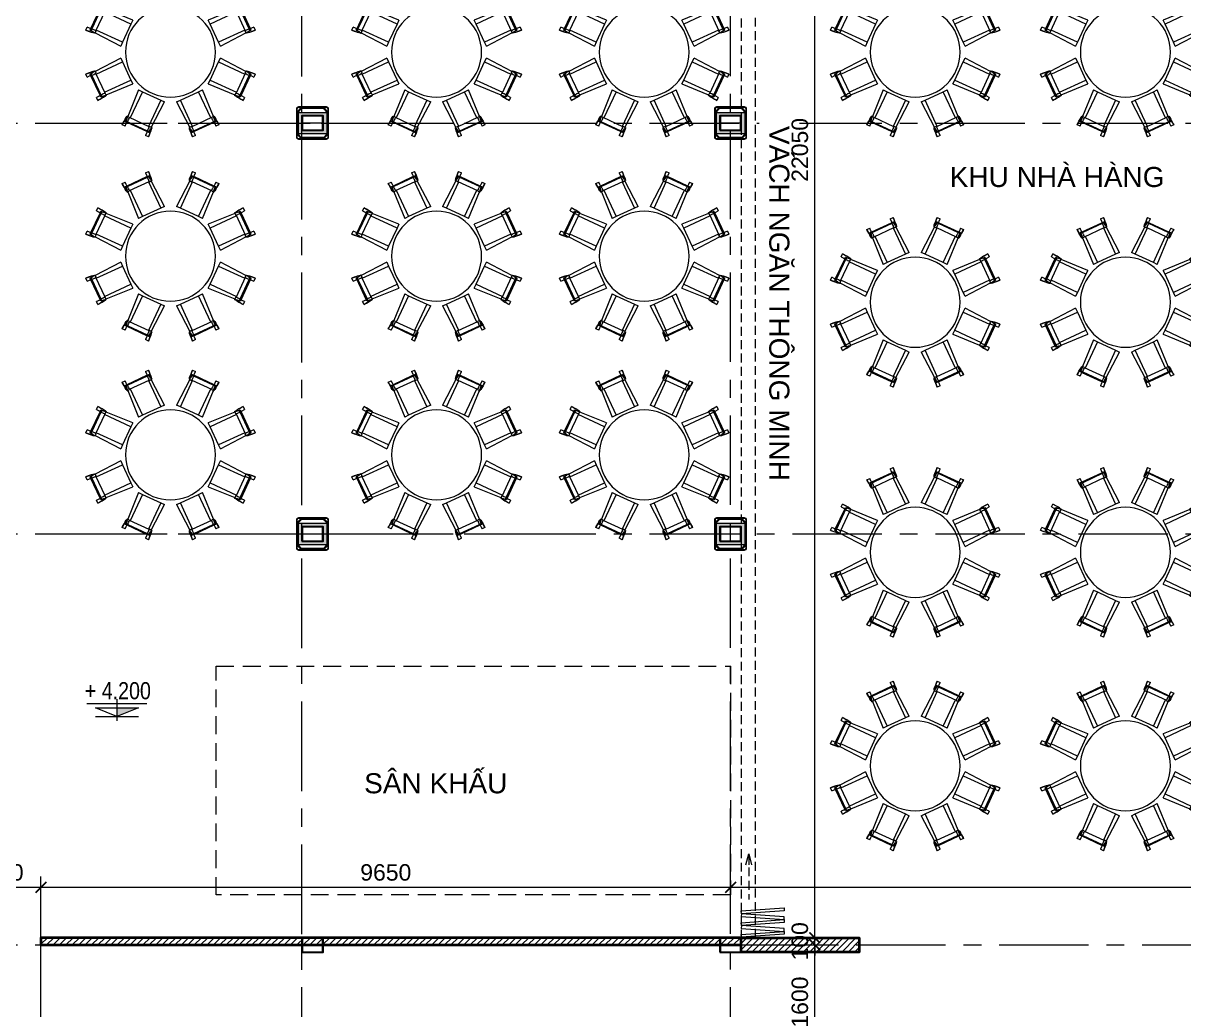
# Model space of a CAD drawing. Header units: millimetres. Extents: x 886808 to 1650903, y -1008069 to 230892.
# Drawn here: x 941021 to 957260, y -434078 to -420272 of the extents above; entities that cross this region are included whole.
import ezdxf

# ---------------------------------------------------------------- set-up
doc = ezdxf.new("R2010")
doc.units = ezdxf.units.MM
doc.linetypes.add('2nd Fl type B$0$$0$3.tuong bao ngoai$0$HIDDEN', pattern=[0.375, 0.25, -0.125])
doc.linetypes.add('CENTER', pattern=[2, 1.25, -0.25, 0.25, -0.25])
doc.layers.get('0').update_dxf_attribs({"lineweight": 0})
for name, color, linetype, lineweight in [('0.NETMANHNHAT-0.05', 251, 'Continuous', 0), ('01- NET TUONG- 242', 242, 'Continuous', 40), ('03- Net Cua- 153', 153, 'Continuous', 9), ('06-Dim', 250, 'Continuous', 0), ('0___TUONG XAY MOI', 10, 'Continuous', 40), ('8l NET TO', 8, 'Continuous', 9), ('A-GLAZ-CURT', 52, 'Continuous', 5), ('A-Wall', 113, 'Continuous', 30), ('A_Dim', 8, 'Continuous', 5), ('ADP_007_text', 7, 'Continuous', 15), ('ADP_137_symbol', 137, 'Continuous', 9), ('DS_Dim', 8, 'Continuous', 0), ('HACTH', 8, 'Continuous', 0), ('I-FURN', 252, 'Continuous', 5), ('net vl', 33, 'Continuous', 5)]:
    doc.layers.add(name, color=color, linetype=linetype, lineweight=lineweight)
doc.styles.add('ADP_HC_vni_HC', font='')
doc.styles.add('Roof Fl type B$0$GHICHUTHUONG', font='arial.ttf', dxfattribs={"width": 0.8})
doc.styles.add('TIÊU ĐỀ', font='arial.ttf', dxfattribs={"height": 230})
doc.styles.get('ADP_HC_vni_HC').set_extended_font_data('VNI-Helve-Condense')
doc.dimstyles.new('1-100', dxfattribs={"dimtxt": 230, "dimasz": 150, "dimexe": 150, "dimexo": 300, "dimgap": 90, "dimtad": 1, "dimdec": 0, "dimrnd": 5, "dimzin": 0, "dimtxsty": 'TIÊU ĐỀ', "dimblk": 'ARCHTICK', "dimcen": 100, "dimdle": 120, "dimclrd": 256, "dimclre": 256, "dimclrt": 2, "dimadec": 0, "dimazin": 0, "dimtfac": 1, "dimtdec": 0, "dimtix": 1, "dimtmove": 1, "dimatfit": 3, "dimldrblk": 'OPEN30', "dimfxl": 900, "dimtolj": 1, "dimtzin": 0, "dimlwd": 13, "dimlwe": 13, "dimarcsym": 1})

# ---------------------------------------------------------------- blocks, each defined once
blk = doc.blocks.new('TRUC KHU BEP')
at = {"layer": '8l NET TO', "color": 251, "linetype": 'CENTER', "ltscale": 1000, "true_color": 0x636466, "transparency": 33554636}
for p, q in [((10000, -3999), (10000, 41158)), ((-5729, 21350), (13215, 21350)), ((-5729, 15600), (13215, 15600)), ((-5729, 9850), (13215, 9850))]:
    blk.add_line(p, q, dxfattribs=at)
blk = doc.blocks.new('cao độ')
at = {"layer": 'ADP_137_symbol'}
blk.add_hatch(color=0, dxfattribs=at).paths.add_polyline_path([(0, 1), (0, 0), (2.5, 1)])
at = {"layer": 'ADP_137_symbol', "color": 0}
for points in [[(-3.5, 1.5), (3.5, 1.5)], [(0, 2), (0, -0.5)], [(-2.5, 1), (2.5, 1), (0, 0), (-2.5, 1)], [(-2.5, 0), (2.5, 0)]]:
    blk.add_lwpolyline(points, dxfattribs=at)
at = {"layer": 'ADP_007_text', "style": 'ADP_HC_vni_HC'}
blk.add_attdef('A', (-3.75, 2), '', height=2, dxfattribs=at)
blk = doc.blocks.new('A$C0DD655ED')
at = {"layer": 'A_Dim', "transparency": 33554636}
h = blk.add_hatch(dxfattribs=at)
h.set_pattern_fill('ANGLE', color=256)
h.set_pattern_definition([(0, (4687050.9006, -31895392.7794), (0, 6.985), [5.08, -1.905]), (90, (4687050.9006, -31895392.7794), (-6.985, 4e-16), [5.08, -1.905])])
h.paths.add_polyline_path([(25, 375), (425, 375), (425, 75), (25, 75)])
h.paths.add_polyline_path([(75, 325), (375, 325), (375, 125), (75, 125)], flags=16)
at = {"layer": '03- Net Cua- 153', "linetype": 'Continuous', "transparency": 33554636}
for p, q in [((125, 442), (125, 450)), ((125, 442), (125, 450)), ((128, 442), (128, 450)), ((128, 442), (128, 450)), ((322, 442), (322, 450)), ((322, 442), (322, 450)), ((325, 442), (325, 450)), ((325, 442), (325, 450)), ((442, 325), (450, 325)), ((442, 322), (450, 322)), ((125, 8), (125, 0)), ((125, 8), (125, 0)), ((128, 8), (128, 0)), ((128, 8), (128, 0)), ((322, 8), (322, 0)), ((322, 8), (322, 0)), ((325, 8), (325, 0)), ((325, 8), (325, 0)), ((442, 128), (450, 128)), ((442, 125), (450, 125))]:
    blk.add_line(p, q, dxfattribs=at)
for points in [[(30, 0), (420, 0, 0.414214), (450, 30), (450, 420, 0.414214), (420, 450), (30, 450, 0.414214), (0, 420), (0, 30, 0.414214)], [(30, 8), (420, 8, 0.414214), (442, 30), (442, 420, 0.414214), (420, 442), (30, 442, 0.414214), (8, 420), (8, 30, 0.414214)]]:
    blk.add_lwpolyline(points, format="xyb", close=True, dxfattribs=at)
at = {"layer": 'A-GLAZ-CURT', "transparency": 33554636}
for points in [[(11, 389), (25, 389), (25, 375), (11, 375)], [(61, 442), (75, 442), (75, 428), (61, 428)], [(389, 442), (375, 442), (375, 428), (389, 428)], [(425, 389), (439, 389), (439, 375), (425, 375)], [(11, 75), (25, 75), (25, 61), (11, 61)], [(61, 8), (75, 8), (75, 22), (61, 22)], [(389, 8), (375, 8), (375, 22), (389, 22)], [(425, 75), (439, 75), (439, 61), (425, 61)]]:
    blk.add_lwpolyline(points, close=True, dxfattribs=at)
at = {"layer": 'A_Dim', "transparency": 33554636}
for points in [[(25, 375), (11, 389)], [(11, 375), (25, 389)], [(15, 389), (61, 438)], [(71, 428), (25, 379)], [(75, 428), (61, 442)], [(61, 428), (75, 442)], [(375, 428), (389, 442)], [(389, 428), (375, 442)], [(379, 428), (425, 379)], [(435, 389), (389, 438)], [(439, 375), (425, 389)], [(425, 375), (439, 389)], [(25, 61), (11, 75)], [(11, 61), (25, 75)], [(15, 61), (61, 12)], [(73, 20), (25, 71)], [(75, 22), (61, 8)], [(61, 22), (75, 8)], [(375, 22), (389, 8)], [(389, 22), (375, 8)], [(377, 20), (425, 71)], [(435, 61), (389, 12)], [(439, 61), (425, 75)], [(425, 61), (439, 75)]]:
    blk.add_lwpolyline(points, dxfattribs=at)
for points in [[(25, 61), (11, 61), (11, 389), (25, 389)], [(25, 375), (425, 375), (425, 75), (25, 75)], [(61, 442), (389, 442), (389, 428), (61, 428)], [(75, 325), (375, 325), (375, 125), (75, 125)], [(425, 61), (439, 61), (439, 389), (425, 389)], [(61, 8), (389, 8), (389, 22), (61, 22)]]:
    blk.add_lwpolyline(points, close=True, dxfattribs=at)
blk = doc.blocks.new('Cafeteria_Table_-_Round_3929 - 54_ Dia_-V26-MẶT BẰNG BỐ TRÍ TẦNG 2')
at = {"layer": 'I-FURN', "transparency": 33554636}
for p, q in [((-197, 1168), (-156, 1187)), ((-156, 1187), (-151, 1175)), ((455, 1175), (461, 1187)), ((461, 1187), (502, 1168)), ((-523, 1016), (-483, 1035)), ((-518, 1004), (-523, 1016)), ((-476, 975), (-452, 986)), ((-470, 962), (-476, 975)), ((-452, 986), (-179, 1113)), ((-446, 974), (-452, 986)), ((-446, 974), (-452, 986)), ((-174, 1101), (-446, 974)), ((-422, 917), (-146, 1046)), ((-179, 1113), (-155, 1125)), ((-174, 1101), (-179, 1113)), ((-149, 1112), (-174, 1101)), ((-157, 1040), (15, 672)), ((-149, 1112), (-155, 1125)), ((-145, 1044), (-143, 1042)), ((-143, 1042), (-112, 1057)), ((-131, 1086), (-124, 1079)), ((-122, 1078), (-121, 1079)), ((70, 697), (-117, 1055)), ((422, 1055), (235, 697)), ((290, 672), (462, 1040)), ((417, 1057), (448, 1042)), ((426, 1079), (427, 1078)), ((429, 1079), (436, 1086)), ((448, 1042), (450, 1044)), ((451, 1046), (726, 917)), ((460, 1125), (454, 1112)), ((478, 1101), (454, 1112)), ((460, 1125), (484, 1113)), ((484, 1113), (478, 1101)), ((751, 974), (478, 1101)), ((484, 1113), (757, 986)), ((757, 986), (751, 974)), ((757, 986), (751, 974)), ((757, 986), (781, 975)), ((781, 975), (775, 962)), ((788, 1035), (828, 1016)), ((828, 1016), (822, 1004)), ((-446, 974), (-470, 962)), ((-452, 898), (-421, 913)), ((-447, 901), (-294, 528)), ((-432, 942), (-434, 946)), ((-411, 922), (-239, 554)), ((544, 554), (715, 922)), ((598, 528), (752, 901)), ((725, 913), (757, 898)), ((739, 946), (737, 942)), ((775, 962), (751, 974)), ((-882, 635), (-863, 676)), ((-863, 676), (-851, 670)), ((15, 672), (-239, 554)), ((70, 697), (15, 672)), ((290, 672), (235, 697)), ((544, 554), (290, 672)), ((1156, 670), (1168, 676)), ((1168, 676), (1187, 635)), ((-961, 332), (-834, 604)), ((-821, 598), (-948, 326)), ((-893, 298), (-764, 574)), ((-834, 604), (-823, 629)), ((-834, 604), (-821, 599)), ((-834, 604), (-821, 598)), ((-823, 629), (-810, 623)), ((-810, 623), (-821, 599)), ((-793, 586), (-790, 585)), ((-401, 391), (-770, 563)), ((-767, 614), (-767, 616)), ((-760, 573), (-746, 605)), ((-376, 446), (-748, 599)), ((-239, 554), (-294, 528)), ((598, 528), (544, 554)), ((1053, 599), (680, 446)), ((1074, 563), (706, 391)), ((1050, 605), (1065, 573)), ((1069, 574), (1198, 298)), ((1072, 616), (1072, 614)), ((1094, 585), (1098, 586)), ((1115, 623), (1127, 629)), ((1126, 599), (1115, 623)), ((1126, 599), (1139, 604)), ((1126, 598), (1139, 604)), ((1253, 326), (1126, 598)), ((1127, 629), (1139, 604)), ((1139, 604), (1266, 332)), ((-1034, 309), (-1016, 349)), ((-972, 308), (-961, 332)), ((-961, 332), (-948, 326)), ((-948, 326), (-960, 302)), ((-401, 391), (-520, 138)), ((-376, 446), (-401, 391)), ((706, 391), (680, 446)), ((824, 138), (706, 391)), ((1253, 326), (1266, 332)), ((1265, 302), (1253, 326)), ((1266, 332), (1277, 308)), ((1320, 349), (1339, 309)), ((-1022, 303), (-1034, 309)), ((-972, 308), (-960, 302)), ((-927, 274), (-926, 274)), ((-908, 306), (-904, 304)), ((-904, 264), (-890, 296)), ((-902, 303), (-893, 298)), ((-902, 270), (-545, 83)), ((-890, 296), (-892, 297)), ((-520, 138), (-888, 309)), ((1192, 309), (824, 138)), ((850, 83), (1207, 270)), ((1194, 296), (1209, 264)), ((1196, 297), (1195, 296)), ((1231, 274), (1232, 274)), ((1265, 302), (1277, 308)), ((1339, 309), (1327, 303)), ((-520, 138), (-545, 83)), ((850, 83), (824, 138)), ((-545, -83), (-902, -270)), ((-888, -309), (-520, -138)), ((-545, -83), (-520, -138)), ((-520, -138), (-401, -391)), ((706, -391), (824, -138)), ((824, -138), (850, -83)), ((824, -138), (1192, -309)), ((1207, -270), (850, -83)), ((-1034, -309), (-1022, -303)), ((-1016, -349), (-1034, -309)), ((-960, -302), (-972, -308)), ((-961, -332), (-972, -308)), ((-960, -302), (-948, -326)), ((-926, -274), (-927, -274)), ((-904, -304), (-908, -306)), ((-890, -296), (-904, -264)), ((-893, -298), (-902, -303)), ((-764, -574), (-893, -298)), ((-892, -297), (-890, -296)), ((1198, -298), (1069, -574)), ((1209, -264), (1194, -296)), ((1195, -296), (1196, -297)), ((1232, -274), (1231, -274)), ((1253, -326), (1265, -302)), ((1277, -308), (1265, -302)), ((1277, -308), (1266, -332)), ((1339, -309), (1320, -349)), ((1327, -303), (1339, -309)), ((-948, -326), (-961, -332)), ((-834, -604), (-961, -332)), ((-948, -326), (-821, -598)), ((-770, -563), (-401, -391)), ((-748, -599), (-376, -446)), ((-401, -391), (-376, -446)), ((680, -446), (706, -391)), ((680, -446), (1053, -599)), ((706, -391), (1074, -563)), ((1126, -598), (1253, -326)), ((1266, -332), (1139, -604)), ((1266, -332), (1253, -326)), ((-863, -676), (-882, -635)), ((-821, -598), (-834, -604)), ((-821, -599), (-834, -604)), ((-823, -629), (-834, -604)), ((-810, -623), (-823, -629)), ((-821, -599), (-810, -623)), ((-767, -616), (-767, -614)), ((-746, -605), (-760, -573)), ((-294, -528), (-447, -901)), ((-239, -554), (-411, -922)), ((-294, -528), (-239, -554)), ((-239, -554), (15, -672)), ((290, -672), (544, -554)), ((544, -554), (598, -528)), ((715, -922), (544, -554)), ((752, -901), (598, -528)), ((1065, -573), (1050, -605)), ((1072, -614), (1072, -616)), ((1098, -586), (1094, -585)), ((1115, -623), (1126, -599)), ((1127, -629), (1115, -623)), ((1139, -604), (1126, -598)), ((1139, -604), (1126, -599)), ((1139, -604), (1127, -629)), ((1187, -635), (1168, -676)), ((-851, -670), (-863, -676)), ((15, -672), (-157, -1040)), ((-117, -1055), (70, -697)), ((15, -672), (70, -697)), ((235, -697), (290, -672)), ((235, -697), (422, -1055)), ((462, -1040), (290, -672)), ((1168, -676), (1156, -670)), ((-476, -975), (-470, -962)), ((-470, -962), (-446, -974)), ((-462, -920), (-463, -920)), ((-421, -913), (-452, -898)), ((-452, -986), (-446, -974)), ((-452, -986), (-446, -974)), ((-446, -974), (-174, -1101)), ((-146, -1046), (-422, -917)), ((726, -917), (451, -1046)), ((478, -1101), (751, -974)), ((757, -898), (725, -913)), ((751, -974), (775, -962)), ((751, -974), (757, -986)), ((751, -974), (757, -986)), ((768, -920), (767, -920)), ((775, -962), (781, -975)), ((-523, -1016), (-518, -1004)), ((-483, -1035), (-523, -1016)), ((-452, -986), (-476, -975)), ((-179, -1113), (-452, -986)), ((-179, -1113), (-174, -1101)), ((-155, -1125), (-179, -1113)), ((-174, -1101), (-149, -1112)), ((-155, -1125), (-149, -1112)), ((-143, -1042), (-145, -1044)), ((-112, -1057), (-143, -1042)), ((448, -1042), (417, -1057)), ((450, -1044), (448, -1042)), ((454, -1112), (478, -1101)), ((454, -1112), (460, -1125)), ((484, -1113), (460, -1125)), ((478, -1101), (484, -1113)), ((757, -986), (484, -1113)), ((781, -975), (757, -986)), ((828, -1016), (788, -1035)), ((822, -1004), (828, -1016)), ((-156, -1187), (-197, -1168)), ((-151, -1175), (-156, -1187)), ((461, -1187), (455, -1175)), ((502, -1168), (461, -1187))]:
    blk.add_line(p, q, dxfattribs=at)
at = {"layer": 'I-FURN', "transparency": 33554636, "flags": 128}
for points in [[(-197, 1168), (-182, 1133), (-174, 1115)], [(-121, 1079), (-122, 1087), (-125, 1101), (-132, 1123), (-143, 1152), (-156, 1187)], [(-151, 1175), (-135, 1136), (-124, 1104), (-116, 1081), (-111, 1065), (-111, 1057)], [(416, 1057), (416, 1065), (420, 1081), (428, 1104), (440, 1136), (455, 1175)], [(461, 1187), (447, 1152), (437, 1123), (430, 1101), (426, 1087), (426, 1079)], [(478, 1115), (486, 1133), (502, 1168)], [(-523, 1016), (-505, 983), (-490, 956), (-478, 937), (-469, 925), (-463, 920)], [(-453, 898), (-459, 903), (-468, 916), (-481, 938), (-498, 967), (-518, 1004)], [(-457, 983), (-466, 1001), (-483, 1035)], [(-463, 920), (-461, 922), (-463, 932), (-468, 950), (-476, 975)], [(-174, 1101), (-160, 1073), (-153, 1060)], [(-155, 1125), (-142, 1102), (-131, 1087)], [(-146, 1046), (-152, 1057), (-154, 1060)], [(-151, 1056), (-151, 1054), (-148, 1049)], [(-111, 1057), (-115, 1058), (-122, 1068), (-134, 1086), (-149, 1112)], [(454, 1112), (439, 1086), (427, 1068), (420, 1058), (416, 1057)], [(436, 1087), (446, 1102), (460, 1125)], [(458, 1060), (456, 1057), (451, 1046)], [(452, 1049), (455, 1054), (456, 1056)], [(458, 1060), (465, 1073), (478, 1101)], [(822, 1004), (802, 967), (786, 938), (773, 916), (763, 903), (758, 898)], [(788, 1035), (771, 1001), (762, 983)], [(781, 975), (772, 950), (767, 932), (766, 922), (768, 920)], [(768, 920), (773, 925), (782, 937), (794, 956), (810, 983), (828, 1016)], [(-470, 962), (-460, 934), (-454, 913), (-451, 901), (-453, 898)], [(-421, 913), (-421, 915), (-425, 926)], [(730, 926), (726, 915), (726, 913)], [(758, 898), (756, 901), (758, 913), (765, 934), (775, 962)], [(-767, 616), (-772, 621), (-785, 630), (-804, 642), (-830, 657), (-863, 676)], [(-851, 670), (-815, 650), (-785, 633), (-764, 620), (-751, 611), (-746, 606)], [(1050, 606), (1056, 611), (1069, 620), (1090, 633), (1119, 650), (1156, 670)], [(1168, 676), (1135, 657), (1109, 642), (1089, 630), (1077, 621), (1072, 616)], [(-882, 635), (-848, 618), (-831, 609)], [(-823, 629), (-797, 620), (-780, 615), (-770, 613)], [(-746, 606), (-749, 604), (-761, 606), (-781, 612), (-810, 623)], [(-776, 579), (-774, 578), (-763, 574), (-761, 573)], [(1115, 623), (1086, 612), (1066, 606), (1054, 604), (1050, 606)], [(1066, 573), (1068, 574), (1079, 578)], [(1074, 613), (1085, 615), (1102, 620), (1127, 629)], [(1135, 609), (1153, 618), (1187, 635)], [(-963, 326), (-981, 334), (-1016, 349)], [(-908, 306), (-921, 313), (-948, 326)], [(1253, 326), (1226, 313), (1212, 306)], [(1320, 349), (1286, 334), (1267, 326)], [(-1034, 309), (-999, 295), (-970, 285), (-949, 278), (-934, 274), (-927, 274)], [(-905, 264), (-913, 264), (-928, 268), (-952, 276), (-983, 288), (-1022, 303)], [(-927, 277), (-934, 284), (-949, 294), (-972, 308)], [(-960, 302), (-933, 286), (-915, 275), (-906, 267), (-905, 264)], [(-896, 300), (-902, 303), (-903, 303)], [(1198, 298), (1209, 304), (1213, 306)], [(1209, 304), (1207, 303), (1201, 300)], [(1327, 303), (1288, 288), (1257, 276), (1233, 268), (1217, 264), (1210, 264)], [(1210, 264), (1211, 267), (1220, 275), (1238, 286), (1265, 302)], [(1277, 308), (1254, 294), (1239, 284), (1231, 277)], [(1232, 274), (1239, 274), (1254, 278), (1275, 285), (1304, 295), (1339, 309)], [(-927, -274), (-934, -274), (-949, -278), (-970, -285), (-999, -295), (-1034, -309)], [(-1022, -303), (-983, -288), (-952, -276), (-928, -268), (-913, -264), (-905, -264)], [(-972, -308), (-949, -294), (-934, -284), (-927, -277)], [(-905, -264), (-906, -267), (-915, -275), (-933, -286), (-960, -302)], [(-948, -326), (-921, -313), (-908, -306)], [(-903, -303), (-902, -303), (-896, -300)], [(1213, -306), (1209, -304), (1198, -298)], [(1201, -300), (1207, -303), (1209, -304)], [(1265, -302), (1238, -286), (1220, -275), (1211, -267), (1210, -264)], [(1210, -264), (1217, -264), (1233, -268), (1257, -276), (1288, -288), (1327, -303)], [(1212, -306), (1226, -313), (1253, -326)], [(1231, -277), (1239, -284), (1254, -294), (1277, -308)], [(1339, -309), (1304, -295), (1275, -285), (1254, -278), (1239, -274), (1232, -274)], [(-1016, -349), (-981, -334), (-963, -326)], [(1267, -326), (1286, -334), (1320, -349)], [(-831, -609), (-848, -618), (-882, -635)], [(-863, -676), (-830, -657), (-804, -642), (-785, -630), (-772, -621), (-767, -616)], [(-746, -606), (-751, -611), (-764, -620), (-785, -633), (-815, -650), (-851, -670)], [(-770, -613), (-780, -615), (-797, -620), (-823, -629)], [(-810, -623), (-781, -612), (-761, -606), (-749, -604), (-746, -606)], [(-790, -585), (-793, -586), (-795, -587)], [(-761, -573), (-763, -574), (-774, -578), (-776, -579)], [(1050, -606), (1054, -604), (1066, -606), (1086, -612), (1115, -623)], [(1156, -670), (1119, -650), (1090, -633), (1069, -620), (1056, -611), (1050, -606)], [(1079, -578), (1068, -574), (1066, -573)], [(1072, -616), (1077, -621), (1089, -630), (1109, -642), (1135, -657), (1168, -676)], [(1127, -629), (1102, -620), (1085, -615), (1074, -613)], [(1187, -635), (1153, -618), (1135, -609)], [(-463, -920), (-469, -925), (-478, -937), (-490, -956), (-505, -983), (-523, -1016)], [(-518, -1004), (-498, -967), (-481, -938), (-468, -916), (-459, -903), (-453, -898)], [(-476, -975), (-468, -950), (-463, -932), (-461, -922)], [(-453, -898), (-451, -901), (-454, -913), (-460, -934), (-470, -962)], [(-434, -947), (-434, -946), (-432, -942)], [(-426, -928), (-425, -926), (-421, -915), (-421, -913)], [(726, -913), (726, -915), (730, -926), (731, -928)], [(737, -942), (739, -946), (739, -947)], [(775, -962), (765, -934), (758, -913), (756, -901), (758, -898)], [(758, -898), (763, -903), (773, -916), (786, -938), (802, -967), (822, -1004)], [(766, -922), (767, -932), (772, -950), (781, -975)], [(828, -1016), (810, -983), (794, -956), (782, -937), (773, -925), (768, -920)], [(-483, -1035), (-466, -1001), (-457, -983)], [(-174, -1115), (-182, -1133), (-197, -1168)], [(-153, -1060), (-160, -1073), (-174, -1101)], [(-156, -1187), (-143, -1152), (-132, -1123), (-125, -1101), (-122, -1087), (-121, -1079)], [(-121, -1079), (-124, -1079), (-131, -1087), (-142, -1102), (-155, -1125)], [(-154, -1060), (-152, -1057), (-146, -1046)], [(-148, -1049), (-151, -1054), (-151, -1056)], [(-111, -1057), (-111, -1065), (-116, -1081), (-124, -1104), (-135, -1136), (-151, -1175)], [(-149, -1112), (-134, -1086), (-122, -1068), (-115, -1058), (-111, -1057)], [(455, -1175), (440, -1136), (428, -1104), (420, -1081), (416, -1065), (416, -1057)], [(416, -1057), (420, -1058), (427, -1068), (439, -1086), (454, -1112)], [(460, -1125), (446, -1102), (436, -1087), (429, -1079), (426, -1079)], [(426, -1079), (426, -1087), (430, -1101), (437, -1123), (447, -1152), (461, -1187)], [(451, -1046), (456, -1057), (458, -1060)], [(456, -1056), (455, -1054), (452, -1049)], [(478, -1101), (465, -1073), (458, -1060)], [(502, -1168), (486, -1133), (478, -1115)], [(762, -983), (771, -1001), (788, -1035)]]:
    blk.add_lwpolyline(points, dxfattribs=at)
at = {"layer": 'I-FURN', "transparency": 33554636}
for start, end in [(0, 180), (180, 0)]:
    blk.add_arc((152, 0), 630, start, end, dxfattribs=at)
for centre, major_axis, start_param, end_param in [((-833, 1797), (-412, 884), 3.410964, 3.51126), ((-833, 1797), (-412, 884), 3.23382, 3.401937), ((1137, 1797), (412, 884), 2.881248, 3.049365), ((1137, 1797), (412, 884), 2.771925, 2.872221), ((-1644, 985), (-884, 412), 2.771925, 2.865674), ((-1644, 985), (-884, 412), 2.881248, 3.049365), ((1949, 985), (884, 412), 3.23382, 3.401937), ((1949, 985), (884, 412), 3.417511, 3.51126), ((-1644, -985), (884, 412), 0.269372, 0.369668), ((-1644, -985), (884, 412), 0.092227, 0.260344), ((1949, -985), (-884, 412), 6.022841, 6.190958), ((1949, -985), (-884, 412), 5.913518, 6.013814), ((-833, -1797), (412, 884), 5.913518, 6.013814), ((-833, -1797), (412, 884), 6.022841, 6.190958), ((1137, -1797), (-412, 884), 0.092227, 0.260344), ((1137, -1797), (-412, 884), 0.269372, 0.369668)]:
    blk.add_ellipse(centre, major_axis=major_axis, ratio=0.007077, start_param=start_param, end_param=end_param, dxfattribs=at)
blk = doc.blocks.new('A$C6383743D')
at = {"layer": 'I-FURN', "transparency": 33554636}
for p in [(-1195, 17385, 0), (2528, 17385, 0), (5433, 17385, 0), (9225, 17385, 0), (12167, 17385, 0), (-1195, 14529, 0), (2528, 14529, 0), (5433, 14529, 0), (9225, 13885, 0), (12167, 13885, 0), (-1195, 11749, 0), (2528, 11749, 0), (5433, 11749, 0), (9225, 10385, 0), (12167, 10385, 0), (9225, 7397, 0), (12167, 7397, 0)]:
    blk.add_blockref('Cafeteria_Table_-_Round_3929 - 54_ Dia_-V26-MẶT BẰNG BỐ TRÍ TẦNG 2', p, dxfattribs=at)
blk = doc.blocks.new('_ArchTick')
at = {"color": 0, "linetype": 'ByBlock', "const_width": 0.15}
blk.add_lwpolyline([(-0.5, -0.5), (0.5, 0.5)], dxfattribs=at)
blk = doc.blocks.new('_Open30')
at = {"color": 0, "linetype": 'ByBlock', "lineweight": -2}
for p, q in [((-1, 0.27), (0, 0)), ((0, 0), (-1, -0.27)), ((0, 0), (-1, 0))]:
    blk.add_line(p, q, dxfattribs=at)
blk = doc.blocks.new('*D641')
at = {"layer": 'A_Dim', "lineweight": 13, "transparency": 16777216}
for p, q in [((940069, -434889), (940069, -432214)), ((941269, -434817), (941269, -432214)), ((939949, -432364), (941389, -432364))]:
    blk.add_line(p, q, dxfattribs=at)
at = {"layer": 'Defpoints', "color": 0, "transparency": 16777216}
for p in [(941269, -432364), (940069, -435189, 0), (941269, -435117)]:
    blk.add_point(p, dxfattribs=at)
at = {"layer": 'A_Dim', "lineweight": 13, "transparency": 16777216, "xscale": 150, "yscale": 150, "zscale": 150, "rotation": 180}
blk.add_blockref('_ArchTick', (940069, -432364), dxfattribs=at)
at = {"layer": 'A_Dim', "lineweight": 13, "transparency": 16777216, "xscale": 150, "yscale": 150, "zscale": 150}
blk.add_blockref('_ArchTick', (941269, -432364), dxfattribs=at)
at = {"layer": 'A_Dim', "color": 2, "transparency": 16777216, "insert": (940669, -432157), "char_height": 230, "attachment_point": 5, "style": 'TIÊU ĐỀ'}
blk.add_mtext('\\A1;1200', dxfattribs=at)
blk = doc.blocks.new('*D642')
at = {"layer": 'A_Dim', "lineweight": 13, "transparency": 16777216}
for p, q in [((941269, -434817), (941269, -432214)), ((950919, -432622), (950919, -432214)), ((941149, -432364), (951039, -432364))]:
    blk.add_line(p, q, dxfattribs=at)
at = {"layer": 'Defpoints', "color": 0, "transparency": 16777216}
for p in [(950919, -432364), (950919, -432922), (941269, -435117)]:
    blk.add_point(p, dxfattribs=at)
at = {"layer": 'A_Dim', "lineweight": 13, "transparency": 16777216, "xscale": 150, "yscale": 150, "zscale": 150, "rotation": 180}
blk.add_blockref('_ArchTick', (941269, -432364), dxfattribs=at)
at = {"layer": 'A_Dim', "lineweight": 13, "transparency": 16777216, "xscale": 150, "yscale": 150, "zscale": 150}
blk.add_blockref('_ArchTick', (950919, -432364), dxfattribs=at)
at = {"layer": 'A_Dim', "color": 2, "transparency": 16777216, "insert": (946094, -432157), "char_height": 230, "attachment_point": 5, "style": 'TIÊU ĐỀ'}
blk.add_mtext('\\A1;9650', dxfattribs=at)
blk = doc.blocks.new('*D643')
at = {"layer": 'A_Dim', "lineweight": 13, "transparency": 16777216}
for p, q in [((950919, -432622), (950919, -432214)), ((965419, -432411), (965419, -432214)), ((950799, -432364), (965539, -432364))]:
    blk.add_line(p, q, dxfattribs=at)
at = {"layer": 'Defpoints', "color": 0, "transparency": 16777216}
for p in [(965419, -432364), (965419, -432711), (950919, -432922)]:
    blk.add_point(p, dxfattribs=at)
at = {"layer": 'A_Dim', "lineweight": 13, "transparency": 16777216, "xscale": 150, "yscale": 150, "zscale": 150, "rotation": 180}
blk.add_blockref('_ArchTick', (950919, -432364), dxfattribs=at)
at = {"layer": 'A_Dim', "lineweight": 13, "transparency": 16777216, "xscale": 150, "yscale": 150, "zscale": 150}
blk.add_blockref('_ArchTick', (965419, -432364), dxfattribs=at)
at = {"layer": 'A_Dim', "color": 2, "transparency": 16777216, "insert": (958169, -432157), "char_height": 230, "attachment_point": 5, "style": 'TIÊU ĐỀ'}
blk.add_mtext('\\A1;14500', dxfattribs=at)
blk = doc.blocks.new('*D1255')
at = {"layer": 'A_Dim', "lineweight": 13, "transparency": 16777216}
for p, q in [((952097, -434890), (952097, -433050)), ((950992, -433170), (952247, -433170)), ((951369, -434770), (952247, -434770))]:
    blk.add_line(p, q, dxfattribs=at)
at = {"layer": 'Defpoints', "color": 0, "transparency": 16777216}
for p in [(950692, -433170), (952097, -433170), (951069, -434770)]:
    blk.add_point(p, dxfattribs=at)
at = {"layer": 'A_Dim', "lineweight": 13, "transparency": 16777216, "xscale": 150, "yscale": 150, "zscale": 150}
for p, rotation in [((952097, -433170), 90), ((952097, -434770), 270)]:
    blk.add_blockref('_ArchTick', p, dxfattribs=dict(at, rotation=rotation))
at = {"layer": 'A_Dim', "color": 2, "transparency": 16777216, "insert": (951889, -433970), "char_height": 230, "attachment_point": 5, "rotation": 90, "style": 'TIÊU ĐỀ'}
blk.add_mtext('\\A1;1600', dxfattribs=at)
blk = doc.blocks.new('*D1256')
at = {"layer": 'A_Dim', "lineweight": 13, "transparency": 16777216}
for p, q in [((952097, -433070), (952097, -432920)), ((950992, -433070), (952247, -433070)), ((952097, -433170), (952097, -433070)), ((950992, -433170), (952247, -433170)), ((952097, -433170), (952097, -433320))]:
    blk.add_line(p, q, dxfattribs=at)
at = {"layer": 'Defpoints', "color": 0, "transparency": 16777216}
for p in [(950692, -433070), (952097, -433070), (950692, -433170)]:
    blk.add_point(p, dxfattribs=at)
at = {"layer": 'A_Dim', "lineweight": 13, "transparency": 16777216, "xscale": 150, "yscale": 150, "zscale": 150}
for p, rotation in [((952097, -433070), 270), ((952097, -433170), 90)]:
    blk.add_blockref('_ArchTick', p, dxfattribs=dict(at, rotation=rotation))
at = {"layer": 'A_Dim', "color": 2, "transparency": 16777216, "insert": (951889, -433120), "char_height": 230, "attachment_point": 5, "rotation": 90, "style": 'TIÊU ĐỀ'}
blk.add_mtext('\\A1;100', dxfattribs=at)
blk = doc.blocks.new('*D1257')
at = {"layer": 'A_Dim', "lineweight": 13, "transparency": 16777216}
for p, q in [((952018, -411020), (952247, -411020)), ((952097, -433190), (952097, -410900)), ((950992, -433070), (952247, -433070))]:
    blk.add_line(p, q, dxfattribs=at)
at = {"layer": 'Defpoints', "color": 0, "transparency": 16777216}
for p in [(951718, -411020), (952097, -411020), (950692, -433070)]:
    blk.add_point(p, dxfattribs=at)
at = {"layer": 'A_Dim', "lineweight": 13, "transparency": 16777216, "xscale": 150, "yscale": 150, "zscale": 150}
for p, rotation in [((952097, -411020), 90), ((952097, -433070), 270)]:
    blk.add_blockref('_ArchTick', p, dxfattribs=dict(at, rotation=rotation))
at = {"layer": 'A_Dim', "color": 2, "transparency": 16777216, "insert": (951889, -422045), "char_height": 230, "attachment_point": 5, "rotation": 90, "style": 'TIÊU ĐỀ'}
blk.add_mtext('\\A1;22050', dxfattribs=at)
blk = doc.blocks.new('cc')
at = {"layer": 'A-GLAZ-CURT', "transparency": 33554636}
blk.add_lwpolyline([(222569, 39756), (222287, 39756), (222287, 39659), (222278, 39659), (222278, 39859), (222287, 39859), (222287, 39762), (222569, 39762), (222569, 39859), (222578, 39859), (222578, 39659), (222569, 39659)], close=True, dxfattribs=at)
at = {"layer": 'A-Wall', "transparency": 33554636}
blk.add_lwpolyline([(222278, 39659), (222578, 39659), (222578, 39859), (222278, 39859)], close=True, dxfattribs=at)
blk = doc.blocks.new('*U640')
at = {"layer": '0.NETMANHNHAT-0.05', "color": 251, "lineweight": 5, "true_color": 0x636466, "transparency": 33554636}
for points in [[(6, 3), (46, 0), (88, 598), (49, 601)], [(171, 3), (131, 0), (88, 598), (128, 601)], [(171, 3), (211, 0), (254, 598), (214, 601)], [(336, 3), (297, 0), (254, 598), (294, 601)], [(336, 3), (376, 0), (419, 598), (379, 601)]]:
    blk.add_lwpolyline(points, close=True, dxfattribs=at)
at = {"layer": '0.NETMANHNHAT-0.05', "color": 251, "linetype": '2nd Fl type B$0$$0$3.tuong bao ngoai$0$HIDDEN', "lineweight": 5, "ltscale": 500, "true_color": 0x636466, "transparency": 33554636}
blk.add_lwpolyline([(22050, 0), (0, 0), (0, 200), (22050, 200)], close=True, dxfattribs=at)
blk.add_leader([(1172, 104), (535, 104)], dimstyle='1-100', override={"dimscale": 0, "dimtad": 0}, dxfattribs=at)

msp = doc.modelspace()

# ---------------------------------------------------------------- linework, layer by layer
at = {"layer": '01- NET TUONG- 242', "transparency": 33554636}
for points in [[(951068.6, -433069.7), (941268.6, -433069.7), (941268.6, -433169.7), (951068.6, -433169.7)], [(951068.6, -433069.7), (952718.6, -433069.7), (952718.6, -433269.7), (951068.6, -433269.7)]]:
    msp.add_lwpolyline(points, close=True, dxfattribs=at)
at = {"layer": '0___TUONG XAY MOI', "linetype": '2nd Fl type B$0$$0$3.tuong bao ngoai$0$HIDDEN', "lineweight": 5, "ltscale": 1000, "transparency": 33554636}
msp.add_lwpolyline([(943718.6, -432469.7), (943718.6, -429269.7), (950918.6, -429269.7), (950918.6, -432469.7)], close=True, dxfattribs=at)
at = {"layer": '8l NET TO', "color": 251, "linetype": 'CENTER', "ltscale": 1000, "true_color": 0x636466, "transparency": 33554636}
for p, q in [((944918.6, -447012.7), (944918.6, -401855.7)), ((950918.6, -447012.7), (950918.6, -401855.7)), ((941785.5, -421669.7), (971474.1, -421669.7)), ((941785.5, -427419.7), (971474.1, -427419.7)), ((944678, -433169.7), (971474.1, -433169.7))]:
    msp.add_line(p, q, dxfattribs=at)

# ---------------------------------------------------------------- block references
at = {"transparency": 33554636}
msp.add_blockref('TRUC KHU BEP', (934918.6, -443019.7), dxfattribs=at)
at = {"layer": '06-Dim', "ltscale": 50, "transparency": 33554636, "xscale": 120, "yscale": 120, "zscale": 120}
msp.add_blockref('cao độ', (942332.5, -429972.5), dxfattribs=at).add_auto_attribs({'A': '+ 4.200'})
at = {"layer": 'A_Dim', "transparency": 33554636, "xscale": -1, "rotation": 270}
msp.add_blockref('*U640', (951068.6, -433069.7), dxfattribs=at)
at = {"layer": 'A_Dim', "transparency": 33554636}
for p in [(944843.6, -421894.7), (950693.6, -421894.7), (944843.6, -427644.7), (950693.6, -427644.7)]:
    msp.add_blockref('A$C0DD655ED', p, dxfattribs=at)
at = {"layer": 'DS_Dim', "transparency": 33554636}
for p in [(722640.3, -461428.7), (728490.3, -461428.7), (722640.3, -467178.7), (728490.3, -467178.7), (722640.3, -472928.7), (728490.3, -472928.7)]:
    msp.add_blockref('cc', p, dxfattribs=at)

# ---------------------------------------------------------------- texts
at = {"layer": 'net vl', "ltscale": 300, "transparency": 33554636, "insert": (955487.5, -422426), "char_height": 280.709, "attachment_point": 5, "style": 'Roof Fl type B$0$GHICHUTHUONG', "bg_fill": 2}
msp.add_mtext('{\\W1;KHU NHÀ HÀNG}', dxfattribs=at)

# ---------------------------------------------------------------- dimensions: what is measured, and where the dimension line sits
at = {"layer": 'A_Dim'}
for base, p1, p2, picture, middle in [((941268.6, -432364.5), (940068.6, -435188.5, 0), (941268.6, -435117), '*D641', (940668.6, -432157.1)), ((950918.6, -432364.5), (941268.6, -435117), (950918.6, -432922), '*D642', (946093.6, -432157.1)), ((965418.6, -432364.5), (950918.6, -432922), (965418.6, -432711), '*D643', (958168.6, -432157.1))]:
    dim = msp.add_linear_dim(base=base, p1=p1, p2=p2, dimstyle='1-100', dxfattribs=at)
    dim.commit()
    dim.dimension.update_dxf_attribs({"geometry": picture, "text_midpoint": middle})
for base, p1, p2, picture, middle in [((952096.5, -433069.7), (950691.5, -433169.7), (950691.5, -433069.7), '*D1256', (951889.1, -433119.7)), ((952096.5, -433169.7), (951068.6, -434769.7), (950691.5, -433169.7), '*D1255', (951889.1, -433969.7))]:
    dim = msp.add_linear_dim(base=base, p1=p1, p2=p2, angle=90, dimstyle='1-100', dxfattribs=at)
    dim.commit()
    dim.dimension.update_dxf_attribs({"geometry": picture, "text_midpoint": middle})

# ---------------------------------------------------------------- next in the draw order: hatches: boundary and pattern name
at = {"layer": 'HACTH', "transparency": 33554636}
h = msp.add_hatch(dxfattribs=at)
h.set_pattern_fill('ANSI31', color=256, scale=20)
h.paths.add_polyline_path([(958118.6, -409178.1), (958318.6, -409178.1), (958318.6, -406119.7), (958118.6, -406119.7)])
h.paths.add_polyline_path([(944818.1, -410919.7), (949148.3, -410919.9), (949148.3, -411019.9), (944818.1, -411019.7)])
h.paths.add_polyline_path([(960798.6, -406119.5), (965418.6, -406119.3), (965418.6, -405919.7), (960798.6, -405920)])
h.paths.add_polyline_path([(955518.6, -438719.8), (951068.6, -438719.7), (951068.6, -438919.7), (955518.6, -438919.7)])
h.paths.add_polyline_path([(934988.6, -406119.3), (935188.6, -406119.3), (935188.6, -411207), (934988.6, -411207)])
h.paths.add_polyline_path([(950868.6, -434769.7), (951068.6, -434769.7), (951068.6, -443019.7), (950868.6, -443019.7)])
h.paths.add_polyline_path([(945418.6, -441869.7), (945518.6, -441869.7), (945518.6, -442819.7), (945418.6, -442819.7)])
h.paths.add_polyline_path([(945118.6, -441869.7), (945518.6, -441869.7), (945518.6, -441769.7), (945118.6, -441769.7)])
h.paths.add_polyline_path([(943336, -442819.7), (945731.1, -442819.7), (945731.1, -443019.7), (943336, -443019.7)])
h.paths.add_polyline_path([(956518.6, -438719.8), (958318.6, -438719.7), (958318.6, -438919.7), (956518.6, -438919.8)])
h.paths.add_polyline_path([(936488.6, -411019.6), (940144.6, -411019.7), (940144.6, -410919.7), (936488.6, -410919.6)])
h.paths.add_polyline_path([(944918.5, -407719.7), (945118.5, -407719.7), (945118.6, -406119.7), (944918.6, -406119.7)])
h.paths.add_polyline_path([(935488.6, -411019.7), (935188.6, -411019.7), (935188.6, -410919.8), (935488.6, -410919.8)])
h.paths.add_polyline_path([(957518.6, -411019.7), (958318.6, -411019.7), (958318.6, -410819.7), (957518.6, -410819.7)])
h.paths.add_polyline_path([(950768.6, -410919.7), (957518.6, -410919.7), (957518.6, -411019.7), (950768.6, -411019.7)])
h.paths.add_polyline_path([(950256.1, -442819.7), (950868.6, -442819.7), (950868.6, -443019.7), (950256.1, -443019.7)])
h.paths.add_polyline_path([(947331.1, -442819.7), (948656.1, -442819.7), (948656.1, -443019.7), (947331.1, -443019.7)])
h.paths.add_polyline_path([(944918.6, -442819.7), (945118.6, -442819.7), (945118.6, -434869.7), (944918.6, -434869.7)])
h.paths.add_polyline_path([(951068.6, -433069.7), (941268.6, -433069.7), (941268.6, -433169.7), (951068.6, -433169.7)])
h.paths.add_polyline_path([(949868.6, -434769.7), (946038.6, -434769.7), (946038.6, -434869.7), (949868.6, -434869.7)])
h.paths.add_polyline_path([(950668.6, -434869.7), (950868.6, -434869.7), (950868.6, -434769.7), (950668.6, -434769.7)])
h.paths.add_polyline_path([(947646.1, -434869.7), (947646.1, -437979.8), (947546.1, -437979.8), (947546.1, -434869.7)])
h.paths.add_polyline_path([(948353.6, -437979.8), (946838.6, -437979.8), (946838.6, -438079.7), (948353.6, -438079.7)])
h.paths.add_polyline_path([(948353.6, -438079.7), (948353.6, -442819.7), (948253.6, -442819.7), (948253.6, -438079.7)])
h.paths.add_polyline_path([(934988.6, -436944.7), (935188.6, -436944.7), (935188.6, -442819.7), (934988.6, -442819.7)])
h.paths.add_polyline_path([(941536, -405919.3), (938371.1, -405919.3), (938371.1, -406119.3), (941536, -406119.3)])
h.paths.add_polyline_path([(936571.1, -405919.7), (934988.6, -405919.7), (934988.6, -406119.3), (936571.1, -406119.3)])
h.paths.add_polyline_path([(946778.6, -406269.3), (946678.6, -406269.3), (946678.6, -406119.3), (946778.6, -406119.3)])
h.paths.add_polyline_path([(946778.6, -407619.7), (946678.6, -407619.7), (946678.6, -407369.7), (946778.6, -407369.7)])
h.paths.add_polyline_path([(946678.6, -407519.7), (946678.6, -407619.7), (945118.6, -407619.7), (945118.6, -407519.7)])
h.paths.add_polyline_path([(949598.6, -406119.3), (955443.6, -406119.5), (955443.6, -405920), (949598.6, -405919.7)])
h.paths.add_polyline_path([(943336, -405919.3), (947798.6, -405919.3), (947798.6, -406119.3), (943336, -406119.3)])
h.paths.add_polyline_path([(934988.6, -432694.7), (935188.6, -432694.7), (935188.6, -435144.7), (934988.6, -435144.7)])
h.paths.add_polyline_path([(934988.6, -426944.7), (935188.6, -426944.7), (935188.6, -427894.7), (934988.6, -427894.7)])
h.paths.add_polyline_path([(935188.6, -415519.7), (934988.6, -415519.7), (934988.6, -421569.7), (935188.6, -421569.7), (935188.6, -419869.7)])
h.paths.add_polyline_path([(940068.6, -443019.7), (938371.1, -443019.7), (938371.1, -442819.7), (940068.6, -442819.7)])
h.paths.add_polyline_path([(936571.1, -443019.7), (934988.6, -443019.7), (934988.6, -442819.7), (936571.1, -442819.7)])
h.paths.add_polyline_path([(958998.6, -405919.7), (955443.6, -405919.7), (955443.6, -406119.7), (958998.6, -406119.7)])
h.paths.add_polyline_path([(958418.3, -408449.3), (958318.6, -408449.3), (958318.6, -408349.3), (958418.3, -408349.3)])
h.paths.add_polyline_path([(963058.6, -408449.3), (960038.6, -408449.3), (960038.6, -408349.3), (963058.6, -408349.3)])
h.paths.add_polyline_path([(951068.6, -443019.7), (951872.6, -443019.7), (951872.6, -442819.7), (951068.6, -442819.7)])
h.paths.add_polyline_path([(953472.6, -443019.7), (954272.6, -443019.7), (954272.6, -442819.7), (953472.6, -442819.7)])
h.paths.add_polyline_path([(955872.6, -443019.7), (956784.8, -443019.7), (956784.8, -442819.7), (955872.6, -442819.7)])
h.paths.add_polyline_path([(938788.4, -438719.7), (935188.6, -438719.7), (935188.6, -438819.7), (938788.4, -438819.7)])
h.paths.add_polyline_path([(943243.6, -435657.2), (943243.6, -436107.2), (943343.6, -436107.2), (943343.6, -435657.2)])
h.paths.add_polyline_path([(939968.5, -438719.7), (940068.5, -438719.7), (940068.6, -442819.7), (939968.6, -442819.7)])
h.paths.add_polyline_path([(939968.6, -438617), (940068.6, -438617), (940068.6, -438719.7), (939968.6, -438719.7)])
h.paths.add_polyline_path([(941268.6, -436072.8), (941368.6, -436072.8), (941368.8, -442819.7), (941268.8, -442819.7)])
h.paths.add_polyline_path([(938788.4, -437417), (939968.6, -437417), (939968.6, -437517), (938788.4, -437517)])
h.paths.add_polyline_path([(938788.4, -437517), (938788.4, -437919.8), (938688.4, -437919.8), (938688.4, -437517)])
h.paths.add_polyline_path([(938788.4, -438619.8), (938788.4, -438719.8), (938688.4, -438719.8), (938688.4, -438619.8)])
h.paths.add_polyline_path([(936988.5, -437417), (938788.4, -437417), (938788.4, -437517), (936988.5, -437517)])
h.paths.add_polyline_path([(936888.5, -437417), (935988.6, -437417), (935988.6, -437517), (936888.5, -437517)])
h.paths.add_polyline_path([(935288.6, -437417), (935188.6, -437417), (935188.6, -437517), (935288.6, -437517)])
h.paths.add_polyline_path([(936888.5, -437417), (936988.5, -437417), (936988.5, -438719.7), (936888.5, -438719.7)])
h.paths.add_polyline_path([(939968.6, -434372.8), (940068.6, -434372.8), (940068.6, -437617), (939968.6, -437617)])
h.paths.add_polyline_path([(941368.6, -435072.8), (941268.6, -435072.8), (941268.6, -434869.7), (941368.6, -434869.7)])
h.paths.add_polyline_path([(939968.6, -433172.8), (940068.6, -433172.8), (940068.6, -433372.8), (939968.6, -433372.8)])
h.paths.add_polyline_path([(941268.6, -434769.9), (944918.6, -434769.7), (944918.6, -434869.7), (941268.6, -434869.9)])
h.paths.add_polyline_path([(935188.6, -433172.9), (939968.6, -433172.8), (939968.6, -433272.7), (935188.6, -433272.9)])
h.paths.add_polyline_path([(935188.6, -425144.7), (934988.6, -425144.7), (934988.6, -423944.7), (935188.6, -423944.7)])
h.paths.add_polyline_path([(935188.6, -422144.7), (934988.6, -422144.7), (934988.6, -421569.7), (935188.6, -421569.7)])
h.paths.add_polyline_path([(934988.6, -413919.7), (935188.6, -413919.7), (935188.6, -413407), (934988.6, -413407)])
h.paths.add_polyline_path([(935188.6, -430894.7), (934988.6, -430894.7), (934988.6, -429694.7), (935188.6, -429694.7)])
h.paths.add_polyline_path([(943018.1, -410919.8), (943818.1, -410919.8), (943818.1, -411019.7), (943018.1, -411019.7)])
h.paths.add_polyline_path([(932488.6, -413207), (932488.6, -411407), (934988.6, -411407), (934988.6, -411569.5), (935188.6, -411569.5), (935188.6, -411207), (932288.6, -411207), (932288.6, -413407), (935188.6, -413407), (935188.6, -413070), (934988.6, -413070), (934988.6, -413207)])
h.paths.add_polyline_path([(951068.6, -433069.7), (952718.6, -433069.7), (952718.6, -433269.7), (951068.6, -433269.7)])
h.paths.add_polyline_path([(946673.1, -410116.7), (946773.1, -410116.7), (946778.6, -407619.7), (946678.6, -407619.7)])
h.paths.add_polyline_path([(944918.6, -408419.7), (945068.6, -408419.7), (945068.6, -410916.7), (944918.6, -410916.7)])
h.paths.add_polyline_path([(946675.8, -409261), (946675.8, -409361), (945068.6, -409361), (945068.6, -409261)])
h.paths.add_polyline_path([(946673.1, -410816.7), (946773.3, -410816.7), (946773.3, -410919.8), (946673.1, -410919.8)])
h.paths.add_polyline_path([(941268.8, -442819.7), (941536, -442819.7), (941536, -443019.7), (941268.8, -443019.7)])
h.paths.add_polyline_path([(943343.6, -436007.2), (944918.5, -436007.2), (944918.5, -436107.2), (943343.6, -436107.2)])
h.paths.add_polyline_path([(945238.6, -434869.7), (944918.6, -434869.7), (944918.6, -434769.7), (945238.6, -434769.7)])

# ---------------------------------------------------------------- next in the draw order: texts
at = {"layer": 'net vl', "ltscale": 300, "transparency": 33554636, "insert": (946793.5, -430910.2), "char_height": 280.709, "attachment_point": 5, "style": 'Roof Fl type B$0$GHICHUTHUONG', "bg_fill": 2}
msp.add_mtext('{\\W1;SÂN KHẤU}', dxfattribs=at)

# ---------------------------------------------------------------- next in the draw order: block references
at = {"layer": 'A_Dim'}
msp.add_blockref('A$C6383743D', (944124.5, -438061.4, 0), dxfattribs=at)

# ---------------------------------------------------------------- next in the draw order: texts
at = {"layer": 'net vl', "ltscale": 300, "transparency": 33554636, "insert": (951598.5, -424192.7), "char_height": 280.709, "attachment_point": 5, "rotation": 270, "style": 'Roof Fl type B$0$GHICHUTHUONG', "bg_fill": 2}
msp.add_mtext('{\\W1;VÁCH NGĂN THÔNG MINH}', dxfattribs=at)

# ---------------------------------------------------------------- next in the draw order: dimensions: what is measured, and where the dimension line sits
at = {"layer": 'A_Dim'}
dim = msp.add_linear_dim(base=(952096.5, -411019.7), p1=(950691.5, -433069.7), p2=(951718, -411019.7), angle=90, dimstyle='1-100', dxfattribs=at)
dim.commit()
dim.dimension.update_dxf_attribs({"geometry": '*D1257', "text_midpoint": (951889.1, -422044.7)})

doc.saveas('drawing.dxf')
